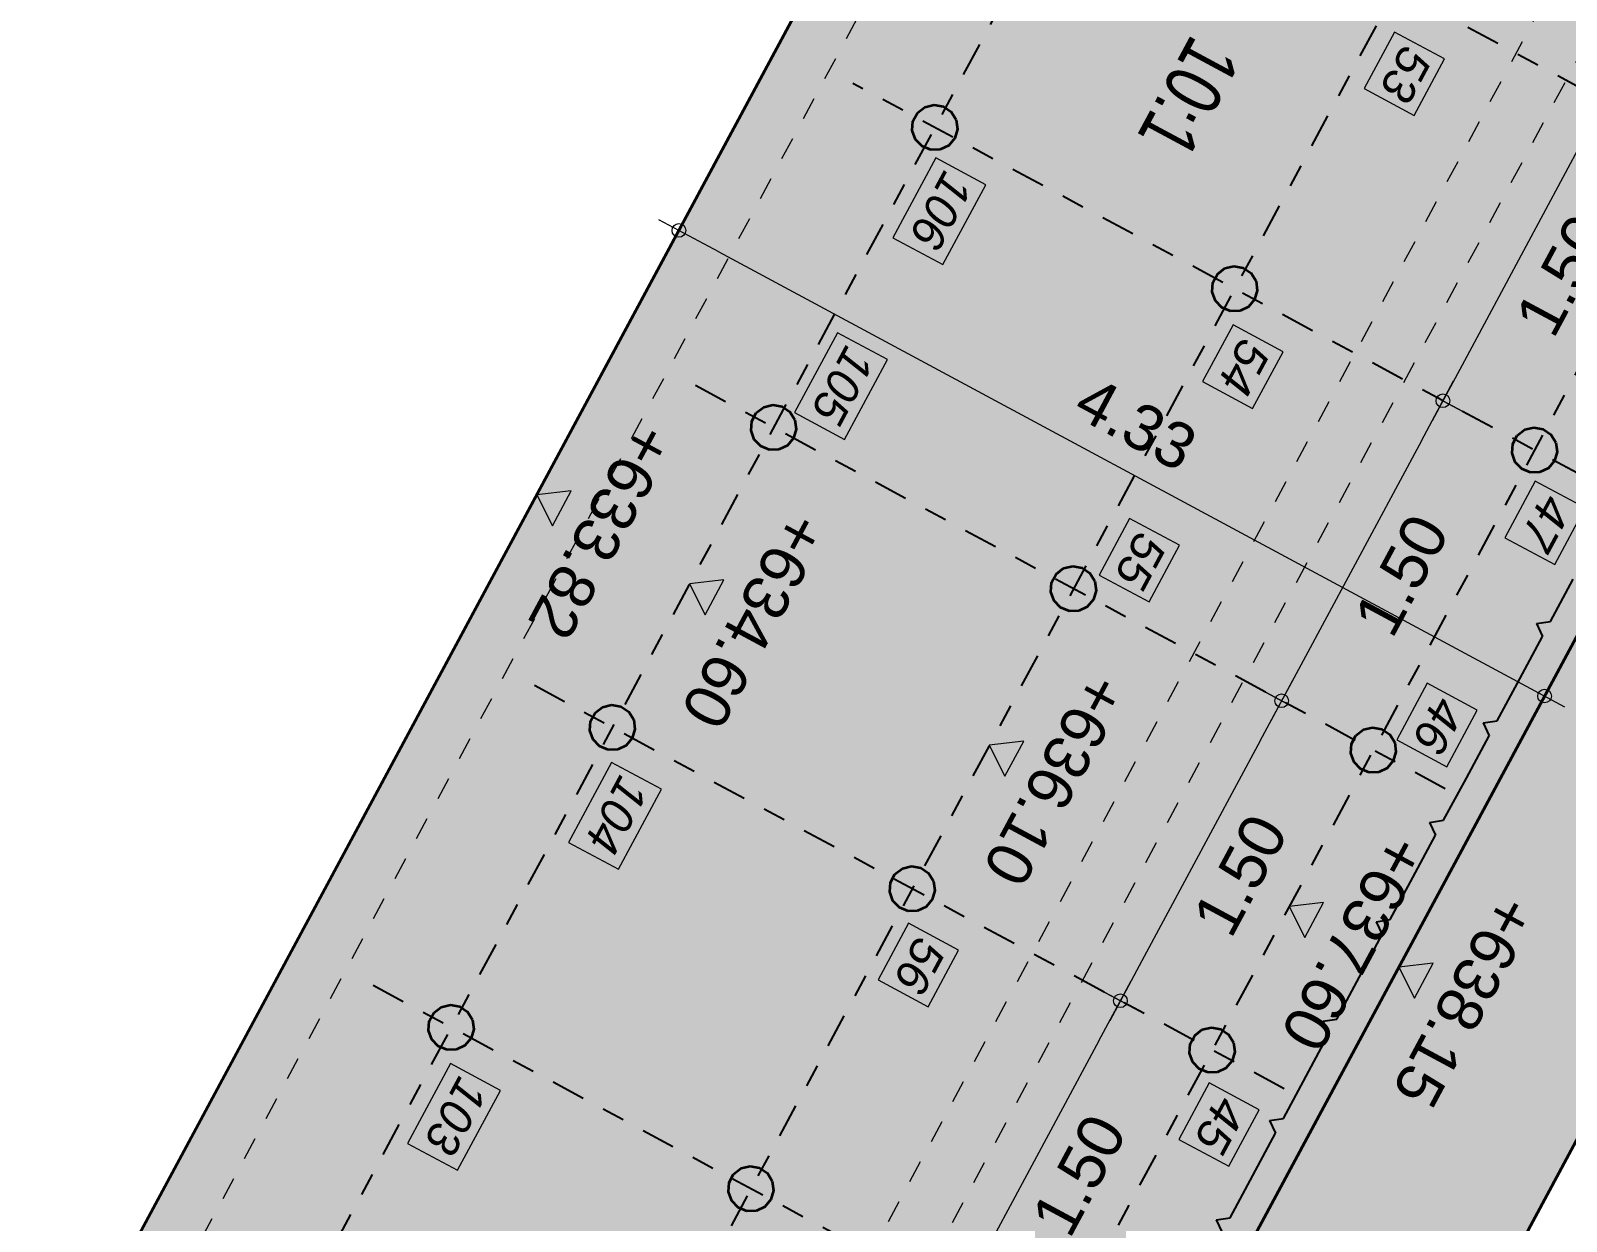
# Model space of a CAD drawing. Header units: metres. Extents: x 2711799 to 2711985, y 1236908 to 1237087.
# Drawn here: x 2711847.21 to 2711853.98, y 1236985.11 to 1236990.35 of the extents above; entities that cross this region are included whole.
import ezdxf

# ---------------------------------------------------------------- set-up
doc = ezdxf.new("R2010")
doc.units = ezdxf.units.M
doc.header["$PDMODE"] = 2
doc.header["$PDSIZE"] = -2
for name, pattern in [('ALL_S17', [0.0005, 0, -0.0005]), ('AUSGEZOGEN', [0]), ('PUNKT2_S9', [0.35, 0.15, -0.1, 0, -0.1])]:
    doc.linetypes.add(name, pattern=pattern)
for name, color, linetype, lineweight in [('XR$10$Bauteilachse', 7, 'PUNKT2_S9', 25), ('XR$10$Beton Ansicht', 7, 'AUSGEZOGEN', 35), ('XR$10$Betonierfugen', 7, 'AUSGEZOGEN', 25), ('XR$10$STANDARD_1', 7, 'AUSGEZOGEN', 13), ('XR$10$Text Decke', 7, 'AUSGEZOGEN', 18), ('XR$10$Vermassung Aushub Ebenen', 7, 'AUSGEZOGEN', 25), ('XR$10$Vermassung Decke', 7, 'AUSGEZOGEN', 18), ('XR$10$Vermassung Schnitte', 7, 'AUSGEZOGEN', 18), ('XR$10$Wand Beton bewehrt', 7, 'AUSGEZOGEN', 50), ('XR$11$Decke', 7, 'AUSGEZOGEN', 35)]:
    doc.layers.add(name, color=color, linetype=linetype, lineweight=lineweight)
doc.styles.add('ARIAL', font='arial.ttf')
doc.dimstyles.new('DIMSTYLE_6', dxfattribs={"dimtxt": 0.2, "dimasz": 0.2, "dimexe": 0, "dimexo": 0, "dimgap": 0.1, "dimtad": 2, "dimrnd": 0.005, "dimzin": 4, "dimdsep": 46, "dimtxsty": 'ARIAL', "dimblk1": 'ALL_ML_KREIS', "dimblk2": 'ALL_ML_KREIS', "dimsah": 1, "dimcen": 0, "dimclrd": 7, "dimclre": 7, "dimclrt": 7, "dimadec": 0, "dimazin": 0, "dimtfac": 1, "dimtdec": 0, "dimtix": 1, "dimtmove": 2, "dimatfit": 3, "dimfxl": 0, "dimtzin": 0, "dimlwd": 0, "dimlwe": 18, "dimarcsym": 0})

# ---------------------------------------------------------------- blocks, each defined once
blk = doc.blocks.new('MUSTERELEMENT_26')
at = {"layer": 'XR$10$Betonierfugen', "color": 7, "linetype": 'AUSGEZOGEN', "lineweight": 25, "transparency": 33554687}
for p, q in [((63.7741, -50.7725), (63.563, -50.7725)), ((63.8114, -50.8225), (63.7741, -50.7725)), ((63.8114, -50.8225), (63.8486, -50.7725)), ((64.0598, -50.7725), (63.8486, -50.7725)), ((64.2709, -50.7725), (64.0598, -50.7725)), ((64.3082, -50.8225), (64.2709, -50.7725)), ((64.3082, -50.8225), (64.3455, -50.7725)), ((64.5566, -50.7725), (64.3455, -50.7725)), ((64.7677, -50.7725), (64.5566, -50.7725)), ((64.805, -50.8225), (64.7677, -50.7725)), ((64.805, -50.8225), (64.8423, -50.7725)), ((65.0534, -50.7725), (64.8423, -50.7725)), ((65.2646, -50.7725), (65.0534, -50.7725)), ((65.3018, -50.8225), (65.2646, -50.7725)), ((65.3018, -50.8225), (65.3391, -50.7725)), ((65.5502, -50.7725), (65.3391, -50.7725)), ((65.7614, -50.7725), (65.5502, -50.7725)), ((65.7986, -50.8225), (65.7614, -50.7725)), ((65.7986, -50.8225), (65.8359, -50.7725)), ((66.0471, -50.7725), (65.8359, -50.7725)), ((66.2582, -50.7725), (66.0471, -50.7725)), ((66.2955, -50.8225), (66.2582, -50.7725)), ((66.2955, -50.8225), (66.3327, -50.7725)), ((66.5439, -50.7725), (66.3327, -50.7725)), ((66.755, -50.7725), (66.5439, -50.7725)), ((66.7923, -50.8225), (66.755, -50.7725)), ((66.7923, -50.8225), (66.8295, -50.7725))]:
    blk.add_line(p, q, dxfattribs=at)
blk = doc.blocks.new('COMPLEX_KOTENVERMASSUNG_2')
at = {"layer": 'XR$10$Vermassung Schnitte', "linetype": 'AUSGEZOGEN', "lineweight": 18, "transparency": 33554687}
for points in [[(65.5189, -50.5152), (65.3439, -50.5152), (65.4314, -50.6402)], [(65.512, -51.0669), (65.337, -51.0669), (65.4245, -51.1919)], [(65.512, -52.5669), (65.337, -52.5669), (65.4245, -52.6919)], [(65.512, -54.0669), (65.337, -54.0669), (65.4245, -54.1919)], [(65.4849, -54.8452), (65.3099, -54.8452), (65.3974, -54.9702)]]:
    blk.add_hatch(color=7, dxfattribs=at).paths.add_polyline_path(points)
at = {"layer": 'XR$10$Vermassung Schnitte', "color": 7, "linetype": 'AUSGEZOGEN', "lineweight": 18, "transparency": 33554687}
for p, q in [((65.5189, -50.5152), (65.3439, -50.5152)), ((65.3439, -50.5152), (65.4314, -50.6402)), ((65.4314, -50.6402), (65.5189, -50.5152)), ((65.4314, -50.6402), (65.4314, -50.6402)), ((65.4314, -50.6402), (65.4314, -50.6402)), ((65.4314, -50.6402), (65.4314, -50.6402)), ((65.4314, -50.6402), (65.4314, -50.6402)), ((65.512, -51.0669), (65.337, -51.0669)), ((65.337, -51.0669), (65.4245, -51.1919)), ((65.4245, -51.1919), (65.512, -51.0669)), ((65.4245, -51.1919), (65.4245, -51.1919)), ((65.4245, -51.1919), (65.4245, -51.1919)), ((65.4245, -51.1919), (65.4245, -51.1919)), ((65.4245, -51.1919), (65.4245, -51.1919)), ((65.512, -52.5669), (65.337, -52.5669)), ((65.337, -52.5669), (65.4245, -52.6919)), ((65.4245, -52.6919), (65.512, -52.5669)), ((65.4245, -52.6919), (65.4245, -52.6919)), ((65.4245, -52.6919), (65.4245, -52.6919)), ((65.4245, -52.6919), (65.4245, -52.6919)), ((65.4245, -52.6919), (65.4245, -52.6919)), ((65.512, -54.0669), (65.337, -54.0669)), ((65.337, -54.0669), (65.4245, -54.1919)), ((65.4245, -54.1919), (65.512, -54.0669)), ((65.4245, -54.1919), (65.4245, -54.1919)), ((65.4245, -54.1919), (65.4245, -54.1919)), ((65.4245, -54.1919), (65.4245, -54.1919)), ((65.4245, -54.1919), (65.4245, -54.1919)), ((65.4849, -54.8452), (65.3099, -54.8452)), ((65.3099, -54.8452), (65.3974, -54.9702)), ((65.3974, -54.9702), (65.4849, -54.8452)), ((65.3974, -54.9702), (65.3974, -54.9702)), ((65.3974, -54.9702), (65.3974, -54.9702)), ((65.3974, -54.9702), (65.3974, -54.9702)), ((65.3974, -54.9702), (65.3974, -54.9702))]:
    blk.add_line(p, q, dxfattribs=at)
at = {"layer": 'XR$10$Vermassung Schnitte', "color": 7, "linetype": 'AUSGEZOGEN', "lineweight": 18, "transparency": 33554687, "char_height": 0.2, "attachment_point": 7, "style": 'ARIAL'}
for s, insert, width in [('\\W0.98;+638.15', (64.9281, -50.4152), 1.115675), ('\\W1.00;+637.60', (64.9224, -50.9669), 1.11716), ('\\W0.98;+636.10', (64.9224, -52.4669), 1.115675), ('\\W1.00;+634.60', (64.9224, -53.9669), 1.11716), ('\\W1.00;+633.82', (64.8959, -54.7452), 1.11716)]:
    blk.add_mtext(s, dxfattribs=dict(at, insert=insert, width=width))
blk = doc.blocks.new('ALL_ML_KREIS')
at = {"color": 0, "linetype": 'ByBlock', "lineweight": -2}
for p, q in [((0, -0.5), (0, 0.5)), ((-1, 0), (0.5, 0))]:
    blk.add_line(p, q, dxfattribs=at)
blk.add_circle((0, 0), 0.15, dxfattribs=at)
blk = doc.blocks.new('*D1573')
at = {"layer": 'DEFPOINTS', "color": 0, "transparency": 16777216}
for p in [(2711854.1441, 1236990.0454), (2711853.4338, 1236988.7243), (2711853.4338, 1236988.7243)]:
    blk.add_point(p, dxfattribs=at)
at = {"layer": 'XR$10$Vermassung Decke', "color": 7, "lineweight": 0, "transparency": 16777216}
blk.add_line((2711854.0494, 1236989.8693), (2711853.5285, 1236988.9004), dxfattribs=at)
at = {"layer": 'XR$10$Vermassung Decke', "color": 7, "lineweight": 0, "transparency": 16777216, "xscale": 0.2, "yscale": 0.2, "zscale": 0.2}
for p, rotation in [((2711854.1441, 1236990.0454), 61.73568339642876), ((2711853.4338, 1236988.7243), 241.7356833964287)]:
    blk.add_blockref('ALL_ML_KREIS', p, dxfattribs=dict(at, rotation=rotation))
at = {"layer": 'XR$10$Vermassung Decke', "color": 7, "lineweight": 18, "transparency": 16777216, "insert": (2711853.9623, 1236989.2777), "char_height": 0.2, "width": 0.666667, "attachment_point": 5, "rotation": 61.73568, "style": 'ARIAL'}
blk.add_mtext('1.50', dxfattribs=at)
blk = doc.blocks.new('*D1574')
at = {"layer": 'DEFPOINTS', "color": 0, "transparency": 16777216}
for p in [(2711853.4338, 1236988.7243), (2711852.7235, 1236987.4031), (2711852.7235, 1236987.4031)]:
    blk.add_point(p, dxfattribs=at)
at = {"layer": 'XR$10$Vermassung Decke', "color": 7, "lineweight": 0, "transparency": 16777216}
blk.add_line((2711853.3391, 1236988.5481), (2711852.8182, 1236987.5793), dxfattribs=at)
at = {"layer": 'XR$10$Vermassung Decke', "color": 7, "lineweight": 0, "transparency": 16777216, "xscale": 0.2, "yscale": 0.2, "zscale": 0.2}
for p, rotation in [((2711853.4338, 1236988.7243), 61.73568339642876), ((2711852.7235, 1236987.4031), 241.7356833964287)]:
    blk.add_blockref('ALL_ML_KREIS', p, dxfattribs=dict(at, rotation=rotation))
at = {"layer": 'XR$10$Vermassung Decke', "color": 7, "lineweight": 18, "transparency": 16777216, "insert": (2711853.2519, 1236987.9565), "char_height": 0.2, "width": 0.666667, "attachment_point": 5, "rotation": 61.73568, "style": 'ARIAL'}
blk.add_mtext('1.50', dxfattribs=at)
blk = doc.blocks.new('*D1575')
at = {"layer": 'DEFPOINTS', "color": 0, "transparency": 16777216}
for p in [(2711852.7235, 1236987.4031), (2711852.0132, 1236986.082), (2711852.0132, 1236986.082)]:
    blk.add_point(p, dxfattribs=at)
at = {"layer": 'XR$10$Vermassung Decke', "color": 7, "lineweight": 0, "transparency": 16777216}
blk.add_line((2711852.6288, 1236987.227), (2711852.1079, 1236986.2581), dxfattribs=at)
at = {"layer": 'XR$10$Vermassung Decke', "color": 7, "lineweight": 0, "transparency": 16777216, "xscale": 0.2, "yscale": 0.2, "zscale": 0.2}
for p, rotation in [((2711852.7235, 1236987.4031), 61.73568339642876), ((2711852.0132, 1236986.082), 241.7356833964287)]:
    blk.add_blockref('ALL_ML_KREIS', p, dxfattribs=dict(at, rotation=rotation))
at = {"layer": 'XR$10$Vermassung Decke', "color": 7, "lineweight": 18, "transparency": 16777216, "insert": (2711852.5416, 1236986.6354), "char_height": 0.2, "width": 0.666667, "attachment_point": 5, "rotation": 61.73568, "style": 'ARIAL'}
blk.add_mtext('1.50', dxfattribs=at)
blk = doc.blocks.new('*D1576')
at = {"layer": 'DEFPOINTS', "color": 0, "transparency": 16777216}
for p in [(2711852.0132, 1236986.082), (2711851.3028, 1236984.7608), (2711851.3028, 1236984.7608)]:
    blk.add_point(p, dxfattribs=at)
at = {"layer": 'XR$10$Vermassung Decke', "color": 7, "lineweight": 0, "transparency": 16777216}
blk.add_line((2711851.9185, 1236985.9058), (2711851.3976, 1236984.9369), dxfattribs=at)
at = {"layer": 'XR$10$Vermassung Decke', "color": 7, "lineweight": 0, "transparency": 16777216, "xscale": 0.2, "yscale": 0.2, "zscale": 0.2}
for p, rotation in [((2711852.0132, 1236986.082), 61.73568339642876), ((2711851.3028, 1236984.7608), 241.7356833964287)]:
    blk.add_blockref('ALL_ML_KREIS', p, dxfattribs=dict(at, rotation=rotation))
at = {"layer": 'XR$10$Vermassung Decke', "color": 7, "lineweight": 18, "transparency": 16777216, "insert": (2711851.8313, 1236985.3142), "char_height": 0.2, "width": 0.666667, "attachment_point": 5, "rotation": 61.73568, "style": 'ARIAL'}
blk.add_mtext('1.50', dxfattribs=at)
blk = doc.blocks.new('*D1520')
at = {"layer": 'DEFPOINTS', "color": 0, "transparency": 16777216}
for p in [(2711850.0679, 1236989.4745), (2711853.8816, 1236987.424), (2711853.8816, 1236987.424)]:
    blk.add_point(p, dxfattribs=at)
at = {"layer": 'XR$10$Vermassung Decke', "color": 7, "lineweight": 0, "transparency": 16777216}
blk.add_line((2711850.244, 1236989.3797), (2711853.7055, 1236987.5187), dxfattribs=at)
at = {"layer": 'XR$10$Vermassung Decke', "color": 7, "lineweight": 0, "transparency": 16777216, "xscale": 0.2, "yscale": 0.2, "zscale": 0.2}
for p, rotation in [((2711850.0679, 1236989.4745), 151.7356834027459), ((2711853.8816, 1236987.424), 331.7356834027458)]:
    blk.add_blockref('ALL_ML_KREIS', p, dxfattribs=dict(at, rotation=rotation))
at = {"layer": 'XR$10$Vermassung Decke', "color": 7, "lineweight": 18, "transparency": 16777216, "insert": (2711852.0817, 1236988.6228), "char_height": 0.2, "width": 0.666667, "attachment_point": 5, "rotation": 331.73568, "style": 'ARIAL'}
blk.add_mtext('4.33', dxfattribs=at)

msp = doc.modelspace()

# ---------------------------------------------------------------- hatches: boundary and pattern name
at = {"layer": 'XR$10$Wand Beton bewehrt', "linetype": 'AUSGEZOGEN', "lineweight": 35, "transparency": 33554687}
for points in [[(2711851.219, 1236989.8306), (2711851.2565, 1236989.8487), (2711851.2834, 1236989.8804), (2711851.295, 1236989.9203), (2711851.2894, 1236989.9615), (2711851.2675, 1236989.9969), (2711851.2332, 1236990.0203), (2711851.1923, 1236990.0277), (2711851.1519, 1236990.0179), (2711851.119, 1236989.9924), (2711851.0993, 1236989.9558), (2711851.0962, 1236989.9143), (2711851.1102, 1236989.8752), (2711851.139, 1236989.8451), (2711851.1775, 1236989.8294)], [(2711852.5402, 1236989.1203), (2711852.5776, 1236989.1384), (2711852.6045, 1236989.1701), (2711852.6162, 1236989.21), (2711852.6106, 1236989.2512), (2711852.5887, 1236989.2866), (2711852.5543, 1236989.31), (2711852.5134, 1236989.3174), (2711852.473, 1236989.3076), (2711852.4401, 1236989.2821), (2711852.4204, 1236989.2455), (2711852.4173, 1236989.204), (2711852.4314, 1236989.1649), (2711852.4601, 1236989.1348), (2711852.4986, 1236989.1191)], [(2711850.5462, 1236988.5275), (2711850.573, 1236988.5593), (2711850.5847, 1236988.5992), (2711850.5791, 1236988.6404), (2711850.5572, 1236988.6758), (2711850.5229, 1236988.6992), (2711850.4819, 1236988.7066), (2711850.4415, 1236988.6967), (2711850.4087, 1236988.6713), (2711850.389, 1236988.6346), (2711850.3859, 1236988.5932), (2711850.3999, 1236988.554), (2711850.4287, 1236988.524), (2711850.4672, 1236988.5082), (2711850.5087, 1236988.5095)], [(2711853.8613, 1236988.41), (2711853.8988, 1236988.4281), (2711853.9257, 1236988.4598), (2711853.9373, 1236988.4997), (2711853.9317, 1236988.5409), (2711853.9099, 1236988.5763), (2711853.8755, 1236988.5997), (2711853.8346, 1236988.6071), (2711853.7942, 1236988.5972), (2711853.7613, 1236988.5718), (2711853.7416, 1236988.5352), (2711853.7385, 1236988.4937), (2711853.7526, 1236988.4546), (2711853.7813, 1236988.4245), (2711853.8198, 1236988.4088)], [(2711851.8673, 1236987.8172), (2711851.8942, 1236987.849), (2711851.9059, 1236987.8889), (2711851.9003, 1236987.9301), (2711851.8784, 1236987.9654), (2711851.844, 1236987.9889), (2711851.8031, 1236987.9963), (2711851.7627, 1236987.9864), (2711851.7298, 1236987.9609), (2711851.7101, 1236987.9243), (2711851.707, 1236987.8829), (2711851.7211, 1236987.8437), (2711851.7498, 1236987.8137), (2711851.7883, 1236987.7979), (2711851.8299, 1236987.7992)], [(2711849.8359, 1236987.2064), (2711849.8627, 1236987.2381), (2711849.8744, 1236987.278), (2711849.8688, 1236987.3192), (2711849.8469, 1236987.3546), (2711849.8125, 1236987.378), (2711849.7716, 1236987.3854), (2711849.7312, 1236987.3755), (2711849.6984, 1236987.3501), (2711849.6787, 1236987.3135), (2711849.6756, 1236987.272), (2711849.6896, 1236987.2329), (2711849.7184, 1236987.2028), (2711849.7568, 1236987.1871), (2711849.7984, 1236987.1883)], [(2711853.1885, 1236987.1069), (2711853.2154, 1236987.1386), (2711853.227, 1236987.1786), (2711853.2214, 1236987.2198), (2711853.1995, 1236987.2551), (2711853.1652, 1236987.2785), (2711853.1243, 1236987.286), (2711853.0839, 1236987.2761), (2711853.051, 1236987.2506), (2711853.0313, 1236987.214), (2711853.0282, 1236987.1725), (2711853.0422, 1236987.1334), (2711853.071, 1236987.1034), (2711853.1095, 1236987.0876), (2711853.151, 1236987.0889)], [(2711851.157, 1236986.4961), (2711851.1839, 1236986.5278), (2711851.1955, 1236986.5677), (2711851.1899, 1236986.6089), (2711851.1681, 1236986.6443), (2711851.1337, 1236986.6677), (2711851.0928, 1236986.6751), (2711851.0524, 1236986.6652), (2711851.0195, 1236986.6398), (2711850.9998, 1236986.6032), (2711850.9967, 1236986.5617), (2711851.0108, 1236986.5226), (2711851.0395, 1236986.4925), (2711851.078, 1236986.4768), (2711851.1196, 1236986.478)], [(2711849.1256, 1236985.8852), (2711849.1524, 1236985.9169), (2711849.1641, 1236985.9569), (2711849.1585, 1236985.9981), (2711849.1366, 1236986.0334), (2711849.1022, 1236986.0568), (2711849.0613, 1236986.0643), (2711849.0209, 1236986.0544), (2711848.988, 1236986.0289), (2711848.9684, 1236985.9923), (2711848.9653, 1236985.9508), (2711848.9793, 1236985.9117), (2711849.0081, 1236985.8817), (2711849.0465, 1236985.8659), (2711849.0881, 1236985.8672)], [(2711852.4782, 1236985.7858), (2711852.5051, 1236985.8175), (2711852.5167, 1236985.8574), (2711852.5111, 1236985.8986), (2711852.4892, 1236985.934), (2711852.4549, 1236985.9574), (2711852.414, 1236985.9648), (2711852.3736, 1236985.9549), (2711852.3407, 1236985.9295), (2711852.321, 1236985.8928), (2711852.3179, 1236985.8514), (2711852.3319, 1236985.8122), (2711852.3607, 1236985.7822), (2711852.3992, 1236985.7664), (2711852.4407, 1236985.7677)], [(2711850.4467, 1236985.1749), (2711850.4736, 1236985.2066), (2711850.4852, 1236985.2466), (2711850.4796, 1236985.2878), (2711850.4578, 1236985.3231), (2711850.4234, 1236985.3465), (2711850.3825, 1236985.3539), (2711850.3421, 1236985.3441), (2711850.3092, 1236985.3186), (2711850.2895, 1236985.282), (2711850.2864, 1236985.2405), (2711850.3005, 1236985.2014), (2711850.3292, 1236985.1713), (2711850.3677, 1236985.1556), (2711850.4093, 1236985.1569)]]:
    msp.add_hatch(color=6, dxfattribs=at).paths.add_polyline_path(points)
at = {"layer": 'XR$11$Decke', "lineweight": 25, "transparency": 33554687}
for color, points in [(31, [(2711850.4926, 1236979.9462), (2711851.1392, 1236977.7959), (2711853.9292, 1236982.9903), (2711853.486, 1236984.4709), (2711855.9363, 1236989.0284), (2711855.8548, 1236989.299), (2711857.9133, 1236993.1278), (2711857.6689, 1236993.9404), (2711858.4497, 1236995.3926), (2711858.1102, 1236995.2891), (2711850.2911, 1236980.7458), (2711850.8073, 1236980.5315)]), (131, [(2711857.2287, 1236993.6495), (2711853.2103, 1236995.3193), (2711846.2767, 1236982.423), (2711846.3666, 1236982.3776), (2711840.5579, 1236971.5735), (2711845.5275, 1236968.2252), (2711846.0526, 1236969.3243), (2711848.2535, 1236972.9435), (2711850.8974, 1236978.5999), (2711850.4926, 1236979.9462), (2711850.8073, 1236980.5315), (2711850.2911, 1236980.7458)])]:
    msp.add_hatch(color=color, dxfattribs=at).paths.add_polyline_path(points)

# ---------------------------------------------------------------- linework, layer by layer
at = {"layer": 'XR$10$Bauteilachse', "transparency": 33554687}
for p, q in [((2711854.5883, 1236996.2388, 640.05), (2711840.5147, 1236970.0623, 640.05)), ((2711855.9094, 1236995.5285, 640.05), (2711841.8358, 1236969.352, 640.05)), ((2711856.2172, 1236992.9333, 640.05), (2711843.157, 1236968.6416, 640.05)), ((2711854.865, 1236989.6578, 640.05), (2711851.5445, 1236991.4431, 640.05)), ((2711853.4444, 1236987.0155, 640.05), (2711850.1239, 1236988.8008, 640.05)), ((2711852.7341, 1236985.6944, 640.05), (2711849.4135, 1236987.4796, 640.05)), ((2711852.0237, 1236984.3732, 640.05), (2711848.7032, 1236986.1585, 640.05))]:
    msp.add_line(p, q, dxfattribs=at)
at = {"layer": 'XR$10$Beton Ansicht', "transparency": 33554687}
for p, q in [((2711846.2767, 1236982.423, 640.05), (2711853.2103, 1236995.3193, 640.05)), ((2711853.2103, 1236995.3193, 640.05), (2711846.2767, 1236982.423, 640.05)), ((2711846.2767, 1236982.423, 640.05), (2711853.2103, 1236995.3193, 640.05)), ((2711857.2287, 1236993.6495, 640.05), (2711850.2911, 1236980.7458, 640.05)), ((2711850.2911, 1236980.7458, 640.05), (2711857.2287, 1236993.6495, 640.05)), ((2711851.119, 1236989.9924, 640.05), (2711851.1519, 1236990.0179, 640.05)), ((2711851.1519, 1236990.0179, 640.05), (2711851.1923, 1236990.0277, 640.05)), ((2711851.1923, 1236990.0277, 640.05), (2711851.2332, 1236990.0203, 640.05)), ((2711851.2332, 1236990.0203, 640.05), (2711851.2675, 1236989.9969, 640.05)), ((2711851.0962, 1236989.9143, 640.05), (2711851.0993, 1236989.9558, 640.05)), ((2711851.0993, 1236989.9558, 640.05), (2711851.119, 1236989.9924, 640.05)), ((2711851.2675, 1236989.9969, 640.05), (2711851.2894, 1236989.9615, 640.05)), ((2711851.2894, 1236989.9615, 640.05), (2711851.295, 1236989.9203, 640.05)), ((2711851.1102, 1236989.8752, 640.05), (2711851.0962, 1236989.9143, 640.05)), ((2711851.2834, 1236989.8804, 640.05), (2711851.2565, 1236989.8487, 640.05)), ((2711851.295, 1236989.9203, 640.05), (2711851.2834, 1236989.8804, 640.05)), ((2711851.139, 1236989.8451, 640.05), (2711851.1102, 1236989.8752, 640.05)), ((2711851.1775, 1236989.8294, 640.05), (2711851.139, 1236989.8451, 640.05)), ((2711851.219, 1236989.8306, 640.05), (2711851.1775, 1236989.8294, 640.05)), ((2711851.2565, 1236989.8487, 640.05), (2711851.219, 1236989.8306, 640.05)), ((2711852.4204, 1236989.2455, 640.05), (2711852.4401, 1236989.2821, 640.05)), ((2711852.4401, 1236989.2821, 640.05), (2711852.473, 1236989.3076, 640.05)), ((2711852.473, 1236989.3076, 640.05), (2711852.5134, 1236989.3174, 640.05)), ((2711852.5134, 1236989.3174, 640.05), (2711852.5543, 1236989.31, 640.05)), ((2711852.5543, 1236989.31, 640.05), (2711852.5887, 1236989.2866, 640.05)), ((2711852.5887, 1236989.2866, 640.05), (2711852.6106, 1236989.2512, 640.05)), ((2711852.4173, 1236989.204, 640.05), (2711852.4204, 1236989.2455, 640.05)), ((2711852.4314, 1236989.1649, 640.05), (2711852.4173, 1236989.204, 640.05)), ((2711852.6162, 1236989.21, 640.05), (2711852.6045, 1236989.1701, 640.05)), ((2711852.6106, 1236989.2512, 640.05), (2711852.6162, 1236989.21, 640.05)), ((2711852.4601, 1236989.1348, 640.05), (2711852.4314, 1236989.1649, 640.05)), ((2711852.4986, 1236989.1191, 640.05), (2711852.4601, 1236989.1348, 640.05)), ((2711852.5776, 1236989.1384, 640.05), (2711852.5402, 1236989.1203, 640.05)), ((2711852.6045, 1236989.1701, 640.05), (2711852.5776, 1236989.1384, 640.05)), ((2711852.5402, 1236989.1203, 640.05), (2711852.4986, 1236989.1191, 640.05)), ((2711853.486, 1236984.4709, 640.05), (2711855.9363, 1236989.0284, 640.05)), ((2711855.9363, 1236989.0284, 640.05), (2711853.486, 1236984.4709, 640.05)), ((2711850.389, 1236988.6346, 640.05), (2711850.4087, 1236988.6713, 640.05)), ((2711850.4087, 1236988.6713, 640.05), (2711850.4415, 1236988.6967, 640.05)), ((2711850.4415, 1236988.6967, 640.05), (2711850.4819, 1236988.7066, 640.05)), ((2711850.4819, 1236988.7066, 640.05), (2711850.5229, 1236988.6992, 640.05)), ((2711850.5229, 1236988.6992, 640.05), (2711850.5572, 1236988.6758, 640.05)), ((2711850.5572, 1236988.6758, 640.05), (2711850.5791, 1236988.6404, 640.05)), ((2711850.3859, 1236988.5932, 640.05), (2711850.389, 1236988.6346, 640.05)), ((2711850.3999, 1236988.554, 640.05), (2711850.3859, 1236988.5932, 640.05)), ((2711850.5847, 1236988.5992, 640.05), (2711850.573, 1236988.5593, 640.05)), ((2711850.5791, 1236988.6404, 640.05), (2711850.5847, 1236988.5992, 640.05)), ((2711853.7613, 1236988.5718, 640.05), (2711853.7942, 1236988.5972, 640.05)), ((2711853.7942, 1236988.5972, 640.05), (2711853.8346, 1236988.6071, 640.05)), ((2711853.8346, 1236988.6071, 640.05), (2711853.8755, 1236988.5997, 640.05)), ((2711853.8755, 1236988.5997, 640.05), (2711853.9099, 1236988.5763, 640.05)), ((2711850.4287, 1236988.524, 640.05), (2711850.3999, 1236988.554, 640.05)), ((2711850.4672, 1236988.5082, 640.05), (2711850.4287, 1236988.524, 640.05)), ((2711850.5462, 1236988.5275, 640.05), (2711850.5087, 1236988.5095, 640.05)), ((2711850.573, 1236988.5593, 640.05), (2711850.5462, 1236988.5275, 640.05)), ((2711853.7385, 1236988.4937, 640.05), (2711853.7416, 1236988.5352, 640.05)), ((2711853.7416, 1236988.5352, 640.05), (2711853.7613, 1236988.5718, 640.05)), ((2711853.9099, 1236988.5763, 640.05), (2711853.9317, 1236988.5409, 640.05)), ((2711853.9317, 1236988.5409, 640.05), (2711853.9373, 1236988.4997, 640.05)), ((2711850.5087, 1236988.5095, 640.05), (2711850.4672, 1236988.5082, 640.05)), ((2711853.7526, 1236988.4546, 640.05), (2711853.7385, 1236988.4937, 640.05)), ((2711853.7813, 1236988.4245, 640.05), (2711853.7526, 1236988.4546, 640.05)), ((2711853.9257, 1236988.4598, 640.05), (2711853.8988, 1236988.4281, 640.05)), ((2711853.9373, 1236988.4997, 640.05), (2711853.9257, 1236988.4598, 640.05)), ((2711853.8198, 1236988.4088, 640.05), (2711853.7813, 1236988.4245, 640.05)), ((2711853.8613, 1236988.41, 640.05), (2711853.8198, 1236988.4088, 640.05)), ((2711853.8988, 1236988.4281, 640.05), (2711853.8613, 1236988.41, 640.05)), ((2711851.7298, 1236987.9609, 640.05), (2711851.7627, 1236987.9864, 640.05)), ((2711851.7627, 1236987.9864, 640.05), (2711851.8031, 1236987.9963, 640.05)), ((2711851.8031, 1236987.9963, 640.05), (2711851.844, 1236987.9889, 640.05)), ((2711851.844, 1236987.9889, 640.05), (2711851.8784, 1236987.9654, 640.05)), ((2711851.707, 1236987.8829, 640.05), (2711851.7101, 1236987.9243, 640.05)), ((2711851.7101, 1236987.9243, 640.05), (2711851.7298, 1236987.9609, 640.05)), ((2711851.8784, 1236987.9654, 640.05), (2711851.9003, 1236987.9301, 640.05)), ((2711851.9003, 1236987.9301, 640.05), (2711851.9059, 1236987.8889, 640.05)), ((2711851.7211, 1236987.8437, 640.05), (2711851.707, 1236987.8829, 640.05)), ((2711851.8942, 1236987.849, 640.05), (2711851.8673, 1236987.8172, 640.05)), ((2711851.9059, 1236987.8889, 640.05), (2711851.8942, 1236987.849, 640.05)), ((2711851.7498, 1236987.8137, 640.05), (2711851.7211, 1236987.8437, 640.05)), ((2711851.7883, 1236987.7979, 640.05), (2711851.7498, 1236987.8137, 640.05)), ((2711851.8299, 1236987.7992, 640.05), (2711851.7883, 1236987.7979, 640.05)), ((2711851.8673, 1236987.8172, 640.05), (2711851.8299, 1236987.7992, 640.05)), ((2711849.6984, 1236987.3501, 640.05), (2711849.7312, 1236987.3755, 640.05)), ((2711849.7312, 1236987.3755, 640.05), (2711849.7716, 1236987.3854, 640.05)), ((2711849.7716, 1236987.3854, 640.05), (2711849.8125, 1236987.378, 640.05)), ((2711849.8125, 1236987.378, 640.05), (2711849.8469, 1236987.3546, 640.05)), ((2711849.6756, 1236987.272, 640.05), (2711849.6787, 1236987.3135, 640.05)), ((2711849.6787, 1236987.3135, 640.05), (2711849.6984, 1236987.3501, 640.05)), ((2711849.8469, 1236987.3546, 640.05), (2711849.8688, 1236987.3192, 640.05)), ((2711849.8688, 1236987.3192, 640.05), (2711849.8744, 1236987.278, 640.05)), ((2711849.6896, 1236987.2329, 640.05), (2711849.6756, 1236987.272, 640.05)), ((2711849.8627, 1236987.2381, 640.05), (2711849.8359, 1236987.2064, 640.05)), ((2711849.8744, 1236987.278, 640.05), (2711849.8627, 1236987.2381, 640.05)), ((2711853.0313, 1236987.214, 640.05), (2711853.051, 1236987.2506, 640.05)), ((2711853.051, 1236987.2506, 640.05), (2711853.0839, 1236987.2761, 640.05)), ((2711853.0839, 1236987.2761, 640.05), (2711853.1243, 1236987.286, 640.05)), ((2711853.1243, 1236987.286, 640.05), (2711853.1652, 1236987.2785, 640.05)), ((2711853.1652, 1236987.2785, 640.05), (2711853.1995, 1236987.2551, 640.05)), ((2711853.1995, 1236987.2551, 640.05), (2711853.2214, 1236987.2198, 640.05)), ((2711849.7184, 1236987.2028, 640.05), (2711849.6896, 1236987.2329, 640.05)), ((2711849.7568, 1236987.1871, 640.05), (2711849.7184, 1236987.2028, 640.05)), ((2711849.7984, 1236987.1883, 640.05), (2711849.7568, 1236987.1871, 640.05)), ((2711849.8359, 1236987.2064, 640.05), (2711849.7984, 1236987.1883, 640.05)), ((2711853.0282, 1236987.1725, 640.05), (2711853.0313, 1236987.214, 640.05)), ((2711853.0422, 1236987.1334, 640.05), (2711853.0282, 1236987.1725, 640.05)), ((2711853.227, 1236987.1786, 640.05), (2711853.2154, 1236987.1386, 640.05)), ((2711853.2214, 1236987.2198, 640.05), (2711853.227, 1236987.1786, 640.05)), ((2711853.071, 1236987.1034, 640.05), (2711853.0422, 1236987.1334, 640.05)), ((2711853.1095, 1236987.0876, 640.05), (2711853.071, 1236987.1034, 640.05)), ((2711853.1885, 1236987.1069, 640.05), (2711853.151, 1236987.0889, 640.05)), ((2711853.2154, 1236987.1386, 640.05), (2711853.1885, 1236987.1069, 640.05)), ((2711853.151, 1236987.0889, 640.05), (2711853.1095, 1236987.0876, 640.05)), ((2711850.9998, 1236986.6032, 640.05), (2711851.0195, 1236986.6398, 640.05)), ((2711851.0195, 1236986.6398, 640.05), (2711851.0524, 1236986.6652, 640.05)), ((2711851.0524, 1236986.6652, 640.05), (2711851.0928, 1236986.6751, 640.05)), ((2711851.0928, 1236986.6751, 640.05), (2711851.1337, 1236986.6677, 640.05)), ((2711851.1337, 1236986.6677, 640.05), (2711851.1681, 1236986.6443, 640.05)), ((2711851.1681, 1236986.6443, 640.05), (2711851.1899, 1236986.6089, 640.05)), ((2711850.9967, 1236986.5617, 640.05), (2711850.9998, 1236986.6032, 640.05)), ((2711851.0108, 1236986.5226, 640.05), (2711850.9967, 1236986.5617, 640.05)), ((2711851.1955, 1236986.5677, 640.05), (2711851.1839, 1236986.5278, 640.05)), ((2711851.1899, 1236986.6089, 640.05), (2711851.1955, 1236986.5677, 640.05)), ((2711851.0395, 1236986.4925, 640.05), (2711851.0108, 1236986.5226, 640.05)), ((2711851.157, 1236986.4961, 640.05), (2711851.1196, 1236986.478, 640.05)), ((2711851.1839, 1236986.5278, 640.05), (2711851.157, 1236986.4961, 640.05)), ((2711851.078, 1236986.4768, 640.05), (2711851.0395, 1236986.4925, 640.05)), ((2711851.1196, 1236986.478, 640.05), (2711851.078, 1236986.4768, 640.05)), ((2711848.9684, 1236985.9923, 640.05), (2711848.988, 1236986.0289, 640.05)), ((2711848.988, 1236986.0289, 640.05), (2711849.0209, 1236986.0544, 640.05)), ((2711849.0209, 1236986.0544, 640.05), (2711849.0613, 1236986.0643, 640.05)), ((2711849.0613, 1236986.0643, 640.05), (2711849.1022, 1236986.0568, 640.05)), ((2711849.1022, 1236986.0568, 640.05), (2711849.1366, 1236986.0334, 640.05)), ((2711849.1366, 1236986.0334, 640.05), (2711849.1585, 1236985.9981, 640.05)), ((2711848.9653, 1236985.9508, 640.05), (2711848.9684, 1236985.9923, 640.05)), ((2711849.1641, 1236985.9569, 640.05), (2711849.1524, 1236985.9169, 640.05)), ((2711849.1585, 1236985.9981, 640.05), (2711849.1641, 1236985.9569, 640.05)), ((2711852.3407, 1236985.9295, 640.05), (2711852.3736, 1236985.9549, 640.05)), ((2711852.3736, 1236985.9549, 640.05), (2711852.414, 1236985.9648, 640.05)), ((2711852.414, 1236985.9648, 640.05), (2711852.4549, 1236985.9574, 640.05)), ((2711852.4549, 1236985.9574, 640.05), (2711852.4892, 1236985.934, 640.05)), ((2711848.9793, 1236985.9117, 640.05), (2711848.9653, 1236985.9508, 640.05)), ((2711849.0081, 1236985.8817, 640.05), (2711848.9793, 1236985.9117, 640.05)), ((2711849.1256, 1236985.8852, 640.05), (2711849.0881, 1236985.8672, 640.05)), ((2711849.1524, 1236985.9169, 640.05), (2711849.1256, 1236985.8852, 640.05)), ((2711852.3179, 1236985.8514, 640.05), (2711852.321, 1236985.8928, 640.05)), ((2711852.321, 1236985.8928, 640.05), (2711852.3407, 1236985.9295, 640.05)), ((2711852.4892, 1236985.934, 640.05), (2711852.5111, 1236985.8986, 640.05)), ((2711852.5111, 1236985.8986, 640.05), (2711852.5167, 1236985.8574, 640.05)), ((2711849.0465, 1236985.8659, 640.05), (2711849.0081, 1236985.8817, 640.05)), ((2711849.0881, 1236985.8672, 640.05), (2711849.0465, 1236985.8659, 640.05)), ((2711852.3319, 1236985.8122, 640.05), (2711852.3179, 1236985.8514, 640.05)), ((2711852.5051, 1236985.8175, 640.05), (2711852.4782, 1236985.7858, 640.05)), ((2711852.5167, 1236985.8574, 640.05), (2711852.5051, 1236985.8175, 640.05)), ((2711852.3607, 1236985.7822, 640.05), (2711852.3319, 1236985.8122, 640.05)), ((2711852.3992, 1236985.7664, 640.05), (2711852.3607, 1236985.7822, 640.05)), ((2711852.4407, 1236985.7677, 640.05), (2711852.3992, 1236985.7664, 640.05)), ((2711852.4782, 1236985.7858, 640.05), (2711852.4407, 1236985.7677, 640.05)), ((2711850.3092, 1236985.3186, 640.05), (2711850.3421, 1236985.3441, 640.05)), ((2711850.3421, 1236985.3441, 640.05), (2711850.3825, 1236985.3539, 640.05)), ((2711850.3825, 1236985.3539, 640.05), (2711850.4234, 1236985.3465, 640.05)), ((2711850.4234, 1236985.3465, 640.05), (2711850.4578, 1236985.3231, 640.05)), ((2711850.2864, 1236985.2405, 640.05), (2711850.2895, 1236985.282, 640.05)), ((2711850.2895, 1236985.282, 640.05), (2711850.3092, 1236985.3186, 640.05)), ((2711850.4578, 1236985.3231, 640.05), (2711850.4796, 1236985.2878, 640.05)), ((2711850.4796, 1236985.2878, 640.05), (2711850.4852, 1236985.2466, 640.05)), ((2711850.3005, 1236985.2014, 640.05), (2711850.2864, 1236985.2405, 640.05)), ((2711850.4852, 1236985.2466, 640.05), (2711850.4736, 1236985.2066, 640.05)), ((2711850.3292, 1236985.1713, 640.05), (2711850.3005, 1236985.2014, 640.05)), ((2711850.3677, 1236985.1556, 640.05), (2711850.3292, 1236985.1713, 640.05)), ((2711850.4093, 1236985.1569, 640.05), (2711850.3677, 1236985.1556, 640.05)), ((2711850.4467, 1236985.1749, 640.05), (2711850.4093, 1236985.1569, 640.05)), ((2711850.4736, 1236985.2066, 640.05), (2711850.4467, 1236985.1749, 640.05))]:
    msp.add_line(p, q, dxfattribs=at)
at = {"layer": 'XR$10$STANDARD_1', "color": 1, "linetype": 'ALL_S17', "lineweight": 18, "transparency": 33554687}
for p, q in [((2711852.8301, 1236994.6121, 640.05), (2711846.3004, 1236982.4671, 640.05)), ((2711846.639, 1236982.5689, 640.05), (2711852.9319, 1236994.2736, 640.05)), ((2711851.0835, 1236984.7536, 640.05), (2711855.5869, 1236993.13, 640.05)), ((2711843.509, 1236971.1933, 640.05), (2711855.2483, 1236993.0281, 640.05))]:
    msp.add_line(p, q, dxfattribs=at)
at = {"layer": 'XR$10$STANDARD_1', "color": 7, "linetype": 'AUSGEZOGEN', "lineweight": 18, "transparency": 33554687, "elevation": 0}
for points in [[(2711853.2213, 1236990.3482), (2711853.0872, 1236990.0988), (2711853.3074, 1236989.9805), (2711853.4415, 1236990.2298), (2711853.2213, 1236990.3482)], [(2711851.1993, 1236989.7942), (2711851.0101, 1236989.4422), (2711851.2303, 1236989.3238), (2711851.4195, 1236989.6758), (2711851.1993, 1236989.7942)], [(2711850.7663, 1236989.0241), (2711850.5771, 1236988.6721), (2711850.7973, 1236988.5537), (2711850.9865, 1236988.9057), (2711850.7663, 1236989.0241)], [(2711852.5094, 1236989.0585), (2711852.3754, 1236988.8092), (2711852.5955, 1236988.6908), (2711852.7296, 1236988.9401), (2711852.5094, 1236989.0585)], [(2711853.8405, 1236988.3706), (2711853.7065, 1236988.1213), (2711853.9267, 1236988.0029), (2711854.0607, 1236988.2522), (2711853.8405, 1236988.3706)], [(2711852.053, 1236988.2062), (2711851.919, 1236987.9569), (2711852.1392, 1236987.8385), (2711852.2732, 1236988.0878), (2711852.053, 1236988.2062)], [(2711853.365, 1236987.4806), (2711853.2309, 1236987.2312), (2711853.4511, 1236987.1129), (2711853.5852, 1236987.3622), (2711853.365, 1236987.4806)], [(2711849.7706, 1236987.1316), (2711849.5814, 1236986.7796), (2711849.8016, 1236986.6612), (2711849.9908, 1236987.0132), (2711849.7706, 1236987.1316)], [(2711851.0797, 1236986.4233), (2711850.9456, 1236986.1739), (2711851.1658, 1236986.0556), (2711851.2998, 1236986.3049), (2711851.0797, 1236986.4233)], [(2711849.0617, 1236985.8059), (2711848.8724, 1236985.4539), (2711849.0926, 1236985.3355), (2711849.2818, 1236985.6875), (2711849.0617, 1236985.8059)], [(2711852.4039, 1236985.7206), (2711852.2699, 1236985.4712), (2711852.4901, 1236985.3529), (2711852.6241, 1236985.6022), (2711852.4039, 1236985.7206)]]:
    msp.add_lwpolyline(points, dxfattribs=at)
at = {"layer": 'XR$10$Vermassung Aushub Ebenen', "color": 1, "linetype": 'PUNKT2_S9', "lineweight": 25, "transparency": 33554687}
msp.add_line((2711855.6344, 1236987.5411, 640.05), (2711850.8342, 1236990.1219, 640.05), dxfattribs=at)

# ---------------------------------------------------------------- block references
at = {"layer": 'XR$10$Betonierfugen', "color": 7, "linetype": 'AUSGEZOGEN', "lineweight": 25, "transparency": 33554687, "rotation": 241.7356833995579}
msp.add_blockref('MUSTERELEMENT_26', (2711928.8263, 1237019.8797, 640.05), dxfattribs=at)
at = {"layer": 'XR$10$Vermassung Schnitte', "color": 7, "linetype": 'AUSGEZOGEN', "lineweight": 18, "transparency": 33554687, "rotation": 241.7356833995579}
msp.add_blockref('COMPLEX_KOTENVERMASSUNG_2', (2711928.8263, 1237019.8797, 640.05), dxfattribs=at)

# ---------------------------------------------------------------- texts
at = {"layer": 'XR$10$STANDARD_1', "color": 7, "linetype": 'AUSGEZOGEN', "lineweight": 18, "transparency": 33554687, "char_height": 0.15, "attachment_point": 7, "rotation": 241.73568, "style": 'ARIAL'}
for s, insert, width in [('\\W0.99;\\fArial|i1|b0|c0|p0;53', (2711853.2579, 1236990.3001, 640.05), 0.30735), ('\\W0.96;\\fArial|i1|b0|c0|p0;106', (2711851.2359, 1236989.7461, 640.05), 0.421716), ('\\W0.99;\\fArial|i1|b0|c0|p0;54', (2711852.546, 1236989.0104, 640.05), 0.30735), ('\\W0.96;\\fArial|i1|b0|c0|p0;105', (2711850.8029, 1236988.976, 640.05), 0.421716), ('\\W0.99;\\fArial|i1|b0|c0|p0;47', (2711853.8771, 1236988.3226, 640.05), 0.30735), ('\\W0.99;\\fArial|i1|b0|c0|p0;55', (2711852.0896, 1236988.1581, 640.05), 0.30735), ('\\W0.99;\\fArial|i1|b0|c0|p0;46', (2711853.4016, 1236987.4325, 640.05), 0.30735), ('\\W0.96;\\fArial|i1|b0|c0|p0;104', (2711849.8072, 1236987.0835, 640.05), 0.421716), ('\\W0.99;\\fArial|i1|b0|c0|p0;56', (2711851.1163, 1236986.3752, 640.05), 0.30735), ('\\W0.96;\\fArial|i1|b0|c0|p0;103', (2711849.0983, 1236985.7578, 640.05), 0.421716), ('\\W0.99;\\fArial|i1|b0|c0|p0;45', (2711852.4406, 1236985.6725, 640.05), 0.30735)]:
    msp.add_mtext(s, dxfattribs=dict(at, insert=insert, width=width))
at = {"layer": 'XR$10$Text Decke', "color": 7, "linetype": 'AUSGEZOGEN', "lineweight": 25, "transparency": 33554687, "insert": (2711852.3255, 1236990.3477, 640.05), "char_height": 0.25, "width": 0.64141, "attachment_point": 7, "rotation": 241.73568, "style": 'ARIAL'}
msp.add_mtext('\\W0.76;10:1', dxfattribs=at)

# ---------------------------------------------------------------- dimensions: what is measured, and where the dimension line sits
at = {"layer": 'XR$10$Vermassung Decke', "color": 7, "lineweight": 18, "transparency": 33554687}
for base, p1, p2, angle, picture, middle in [((2711853.4338, 1236988.7243, 640.05), (2711854.1441, 1236990.0454, 640.05), (2711853.4338, 1236988.7243, 640.05), 241.73568, '*D1573', (2711853.9623, 1236989.2777, 640.05)), ((2711853.8816, 1236987.424, 640.05), (2711850.0679, 1236989.4745, 640.05), (2711853.8816, 1236987.424, 640.05), 331.73568, '*D1520', (2711852.0817, 1236988.6228, 640.05)), ((2711852.7235, 1236987.4031, 640.05), (2711853.4338, 1236988.7243, 640.05), (2711852.7235, 1236987.4031, 640.05), 241.73568, '*D1574', (2711853.2519, 1236987.9565, 640.05)), ((2711852.0132, 1236986.082, 640.05), (2711852.7235, 1236987.4031, 640.05), (2711852.0132, 1236986.082, 640.05), 241.73568, '*D1575', (2711852.5416, 1236986.6354, 640.05)), ((2711851.3028, 1236984.7608, 640.05), (2711852.0132, 1236986.082, 640.05), (2711851.3028, 1236984.7608, 640.05), 241.73568, '*D1576', (2711851.8313, 1236985.3142, 640.05))]:
    dim = msp.add_linear_dim(base=base, p1=p1, p2=p2, angle=angle, dimstyle='DIMSTYLE_6', override={"dimpost": '<>', "dimclrd": 7, "dimclre": 7, "dimclrt": 7, "dimlwd": 0, "dimlwe": 18}, dxfattribs=at)
    dim.commit()
    dim.dimension.update_dxf_attribs({"geometry": picture, "text_midpoint": middle, "dimtype": 160})

doc.saveas('drawing.dxf')
